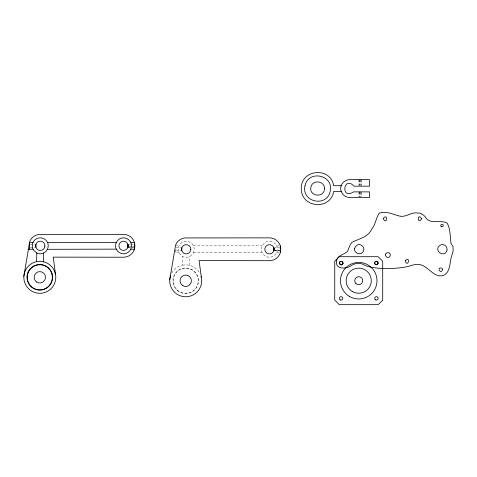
<?xml version="1.0" encoding="UTF-8"?>
<svg xmlns="http://www.w3.org/2000/svg" width="477" height="477" viewBox="0 0 477 477"><rect width="100%" height="100%" fill="white"/><g stroke="black" fill="none" stroke-linecap="round" stroke-linejoin="round"><path stroke-width="0.36" stroke-dasharray="2.38 1.79" d="M171.666 273.136A15.991 15.991 0 0 1 182.53 265.105L182.655 256.441L179.561 253.746L178.631 251.874A7.996 7.996 0 0 1 192.821 244.808C195.731 248.952 193.608 255.278 188.791 256.835A7.996 7.996 0 0 1 182.685 256.459M189.375 265.337L189.506 256.477M182.53 265.105L186.698 264.818L190.794 265.617A15.991 15.991 0 0 1 200.024 273.649M128.707 246.943L133.661 246.734M274.609 250.407L279.564 250.204M276.702 245.947L278.842 245.888M175.381 245.852L179.006 245.768M127.955 247.086L133.655 246.979M273.858 250.55L279.558 250.443M193.376 252.78L262.165 252.607A7.996 7.996 0 0 0 275.956 253.901L276.928 252.059A7.996 7.996 0 0 0 268.098 241.392C263.089 242.149 259.971 248.04 262.165 252.607M30.188 244.379L35.888 244.379M127.902 244.391L130.06 244.391M130.776 244.391L133.649 244.391M193.34 245.852L262.278 245.852M30.194 247.235L35.924 247.235M127.896 247.229L133.649 247.229M176.091 247.849L181.791 247.849M273.804 247.855L279.552 247.855M175.381 250.705L180.395 250.705M273.798 250.699L279.552 250.693M179.042 252.703L175.381 252.703L175.381 249.232M276.588 252.703L278.801 252.703M361.232 179.656L361.232 185.446M361.232 192.577L361.232 196.774M361.017 179.656L361.017 185.446M361.017 191.879L361.017 196.774M360.445 179.656L360.445 185.446M360.445 191.879L360.445 196.774M359.736 179.656L359.736 185.446M359.736 191.879L359.736 196.774M359.169 179.656L359.169 185.446M359.169 191.879L359.169 196.774M358.948 179.656L358.948 185.446M358.948 191.879L358.948 196.774M177.223 290.04A12.563 12.563 0 0 0 197.979 283.499A12.563 12.563 0 0 0 181.934 268.795A12.563 12.563 0 0 0 177.223 290.04M177.277 290.392A12.79 12.79 0 0 0 198.259 283.278A12.79 12.79 0 0 0 181.606 268.664A12.79 12.79 0 0 0 177.277 290.392"/><path stroke-width="0.72" d="M23.85 276.326L29.699 241.529A11.424 11.424 0 0 1 41.678 234.469L123.543 234.386A11.424 11.424 0 0 1 133.429 240.11C135.379 243.628 135.373 248.016 133.417 251.528A11.424 11.424 0 0 1 123.519 257.228L53.18 257.133L55.481 274.126A15.991 15.991 0 0 1 42.99 292.979A15.991 15.991 0 0 1 24.142 280.488A15.991 15.991 0 0 1 36.628 261.64L36.753 252.971L33.658 250.276L32.728 248.41A7.996 7.996 0 0 1 46.919 241.338C49.823 245.488 47.706 251.808 42.888 253.37A7.996 7.996 0 0 1 36.777 252.995M43.473 261.873L43.604 253.013M447.003 250.002C447.378 247.939 446.15 245.768 444.218 244.975A4.633 4.633 0 0 0 440.676 244.975C432.222 249.346 444.349 259.303 446.985 250.151M127.955 247.086L127.997 246.973A4.615 4.615 0 0 0 122.702 241.267A4.615 4.615 0 0 0 119.763 248.481A4.615 4.615 0 0 0 127.544 248.094L128.021 246.782M273.929 250.252L273.446 251.558A4.615 4.615 0 0 1 265.671 251.945A4.615 4.615 0 0 1 268.605 244.731A4.615 4.615 0 0 1 273.905 250.443L273.804 247.855M128.08 246.323L127.943 247.116M127.997 246.973L127.902 244.391M169.752 279.796L175.602 244.999A11.424 11.424 0 0 1 187.58 237.94L269.445 237.856A11.424 11.424 0 0 1 279.331 243.574C281.281 247.092 281.275 251.48 279.319 254.998A11.424 11.424 0 0 1 269.422 260.698L199.082 260.603L201.383 277.596A15.991 15.991 0 0 1 184.73 296.736A15.991 15.991 0 0 1 170.551 275.7M35.888 244.379L35.924 247.235M181.791 247.849L181.826 250.705M36.628 261.64L40.789 261.348L44.886 262.147A15.991 15.991 0 0 1 54.122 270.179L55.481 274.126M130.799 242.477L134.365 242.382L134.371 249.232L130.686 249.232M33.104 242.298L29.479 242.382L29.479 249.232M47.473 249.316L116.263 249.137A7.996 7.996 0 0 0 130.048 250.437L131.026 248.595A7.996 7.996 0 0 0 122.195 237.928C117.187 238.679 114.069 244.576 116.263 249.137M341.162 185.708L333.638 185.708C330.782 166.473 300.802 169.138 301.273 188.564C300.802 207.99 330.782 210.655 333.638 191.42L341.162 191.42M47.438 242.382L116.376 242.382M28.179 249.232L33.14 249.232M273.935 248.38L274.001 248.875M201.044 276.6L201.383 277.596M273.887 248.052L273.947 248.392M127.985 244.588L128.098 245.411M274.025 249.054L274.031 249.429M128.122 245.589L128.128 245.959M280.273 245.852L280.273 248.589M280.273 249.96L280.273 252.703M442.519 269.368C441.225 275.539 435.793 266.267 441.833 268.253A1.115 1.115 0 0 1 442.358 268.927L442.519 269.368M336.47 260.83C334.937 269.922 346.779 269.177 351.746 265.325C355.699 262.827 360.606 262.547 364.583 265.164C369.872 267.508 375.697 268.026 381.403 268.408C390.15 268.682 398.969 268.42 407.561 266.619C412.164 265.409 417.077 262.976 421.793 265.158C429.765 268.062 435.465 279.635 445.113 274.633L447.635 271.83L449.412 267.484L451.135 257.598L453.15 251.17L452.935 246.204L451.075 243.819C449.978 236.98 450.622 229.234 447.182 223.099C440.921 219.635 431.923 224.226 426.533 218.824C424.572 215.389 421.346 212.593 417.131 212.933C410.727 212.032 405.384 218.043 398.903 215.908C392.541 214.209 385.881 210.703 379.221 213.183C375.804 218.084 375.661 224.756 371.565 229.395C367.797 237.647 358.668 238.643 351.638 242.56L349.957 245.303L347.59 251.296C344.167 254.855 337.4 255.141 336.47 260.83M378.022 263.107C377.665 267.001 372.072 263.101 375.614 261.42A0.96 0.96 0 0 1 376.395 261.342L377.456 261.76L378.022 263.107M383.222 218.567C386.948 226.068 388.35 212.187 383.222 218.567M421.692 218.806C417.274 225.627 417.119 211.77 421.692 218.806M354.673 248.35C353.362 253.585 361.661 256.101 363.48 251.021A4.633 4.633 0 0 0 363.48 247.48L362.478 245.977L360.982 244.975A4.633 4.633 0 0 0 357.428 244.969L355.365 246.681L354.673 248.35M304.982 185.881C301.255 202.248 326.972 207.71 330.227 191.247C333.948 174.886 308.237 169.418 304.982 185.881M405.188 260.77C407.901 268.646 410.983 255.278 405.188 260.77M341.109 185.809C339.236 191.331 343.756 197.55 349.581 197.472L369.568 197.472L369.568 191.879L353.511 191.879C340.495 200.477 343.309 175.005 354.041 186.167L369.568 186.167L369.568 179.656L349.581 179.656C345.801 179.728 342.349 182.238 341.109 185.809M343.19 263.209C340.56 269.135 337.161 258.737 342.82 262.052L343.19 263.209M324.455 188.564C324.682 198.092 309.054 196.792 310.843 187.437C311.886 179.418 324.754 180.485 324.455 188.564M385.66 254.116L385.523 254.563A2.403 2.403 0 0 0 385.654 255.952L386.543 257.025A2.403 2.403 0 0 0 389.208 257.025L390.091 255.946A2.403 2.403 0 0 0 390.097 254.116C389.393 252.184 386.358 252.184 385.66 254.116M339.308 256.709L334.741 261.277L334.741 300.111L339.308 304.678L378.142 304.678L382.709 300.111L382.709 261.277L378.142 256.709L339.308 256.709M190.812 249.549L190.722 248.338A4.627 4.627 0 0 0 183.43 245.566A4.627 4.627 0 0 0 183.991 253.347A4.627 4.627 0 0 0 190.812 249.549M44.904 246.078L44.82 244.874A4.627 4.627 0 0 0 37.522 242.095A4.627 4.627 0 0 0 38.088 249.882A4.627 4.627 0 0 0 44.904 246.078M36.562 282.002A5.712 5.712 0 0 0 45.5 277.775A5.712 5.712 0 0 0 37.367 272.146A5.712 5.712 0 0 0 36.562 282.002M31.321 286.57A12.563 12.563 0 0 0 52.076 280.029A12.563 12.563 0 0 0 36.031 265.325A12.563 12.563 0 0 0 31.321 286.57M31.369 286.921A12.79 12.79 0 0 0 52.357 279.808A12.79 12.79 0 0 0 35.703 265.194A12.79 12.79 0 0 0 31.369 286.921M182.464 285.473A5.712 5.712 0 0 0 191.402 281.239A5.712 5.712 0 0 0 183.269 275.617A5.712 5.712 0 0 0 182.464 285.473M441.177 226.521A1.258 1.258 0 0 0 443.24 225.818A1.258 1.258 0 0 0 441.601 224.381A1.258 1.258 0 0 0 441.177 226.521M349.587 296.521A18.275 18.275 0 0 0 376.997 280.691A18.275 18.275 0 0 0 349.587 264.866A18.275 18.275 0 0 0 349.587 296.521M340.167 299.878A1.711 1.711 0 0 0 342.736 298.393A1.711 1.711 0 0 0 340.167 296.915A1.711 1.711 0 0 0 340.167 299.878M375.572 299.878A1.711 1.711 0 0 0 378.142 298.393A1.711 1.711 0 0 0 375.572 296.915A1.711 1.711 0 0 0 375.572 299.878M375.214 264.204A1.711 1.711 0 0 0 378.082 263.435A1.711 1.711 0 0 0 375.983 261.336A1.711 1.711 0 0 0 375.214 264.204M340.167 264.473A1.711 1.711 0 0 0 342.736 262.988A1.711 1.711 0 0 0 340.167 261.509A1.711 1.711 0 0 0 340.167 264.473M352.443 291.572A12.563 12.563 0 0 0 371.285 280.691A12.563 12.563 0 0 0 352.443 269.815A12.563 12.563 0 0 0 352.443 291.572M355.896 283.517A3.995 3.995 0 0 0 362.586 281.728A3.995 3.995 0 0 0 357.69 276.833A3.995 3.995 0 0 0 355.896 283.517"/></g></svg>
